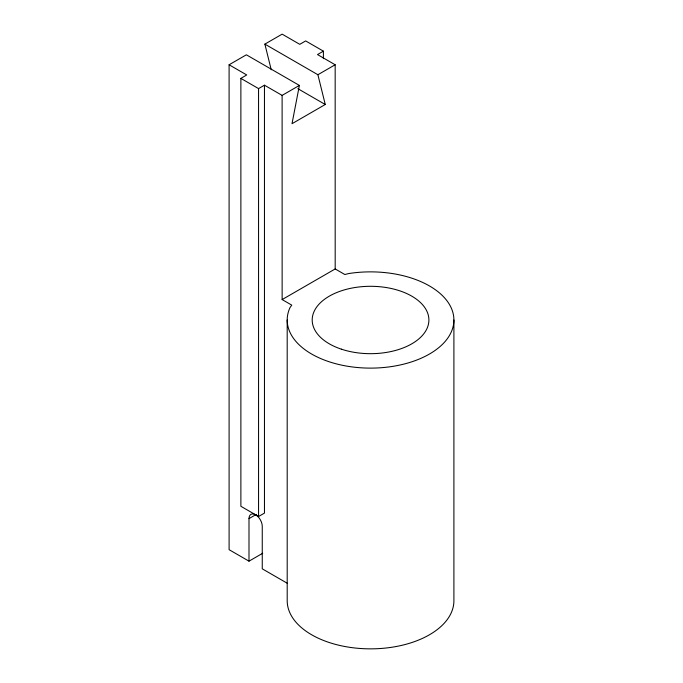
<?xml version="1.0" encoding="UTF-8"?>
<svg xmlns="http://www.w3.org/2000/svg" width="683" height="683" viewBox="0 0 683 683"><rect width="100%" height="100%" fill="white"/><g stroke="black" fill="none" stroke-linecap="round" stroke-linejoin="round"><path stroke-width="1.02" d="M262.716 553.247L248.996 561.17L229.104 549.678L229.095 64.774L246.367 54.802L299.385 85.418L292.017 123.7L325.262 104.499L317.894 74.729L264.876 44.122L282.139 34.15L299.76 44.327L305.668 40.929L323.401 51.165L323.401 58.636M299.385 85.418L282.113 95.381L264.458 85.196L264.466 513.104L258.567 516.502L240.886 506.291L240.877 78.391L246.717 74.951L229.095 64.774M240.877 78.391L258.558 88.602L264.458 85.196M323.401 51.165L317.51 54.572L335.165 64.757L335.191 268.948L344.813 274.506L348.979 273.507A83.352 48.126 0 0 1 453.58 315.794A83.352 48.126 0 0 1 363.279 367.932A83.352 48.126 0 0 1 290.036 307.538L291.761 305.13L282.139 299.572L282.113 95.381M317.894 74.729L335.165 64.757M282.139 299.572L335.191 268.948M248.996 561.17L248.996 518.628L256.313 514.41M297.839 88.67L325.262 104.499M287.159 583.197L262.255 568.819L262.255 526.286A9.374 5.413 60 0 0 255.621 514.803A9.374 5.413 60 0 0 248.996 518.628M264.876 44.122L271.228 69.786M453.905 319.994L453.905 600.724A83.352 48.126 0 0 1 370.553 648.85A83.352 48.126 0 0 1 287.202 600.724L287.193 319.994M258.558 88.602L258.567 516.502M341.372 349.167A58.345 33.689 0 0 0 428.898 319.994A58.345 33.689 0 0 0 341.38 290.813A58.345 33.689 0 0 0 341.372 349.167"/></g></svg>
